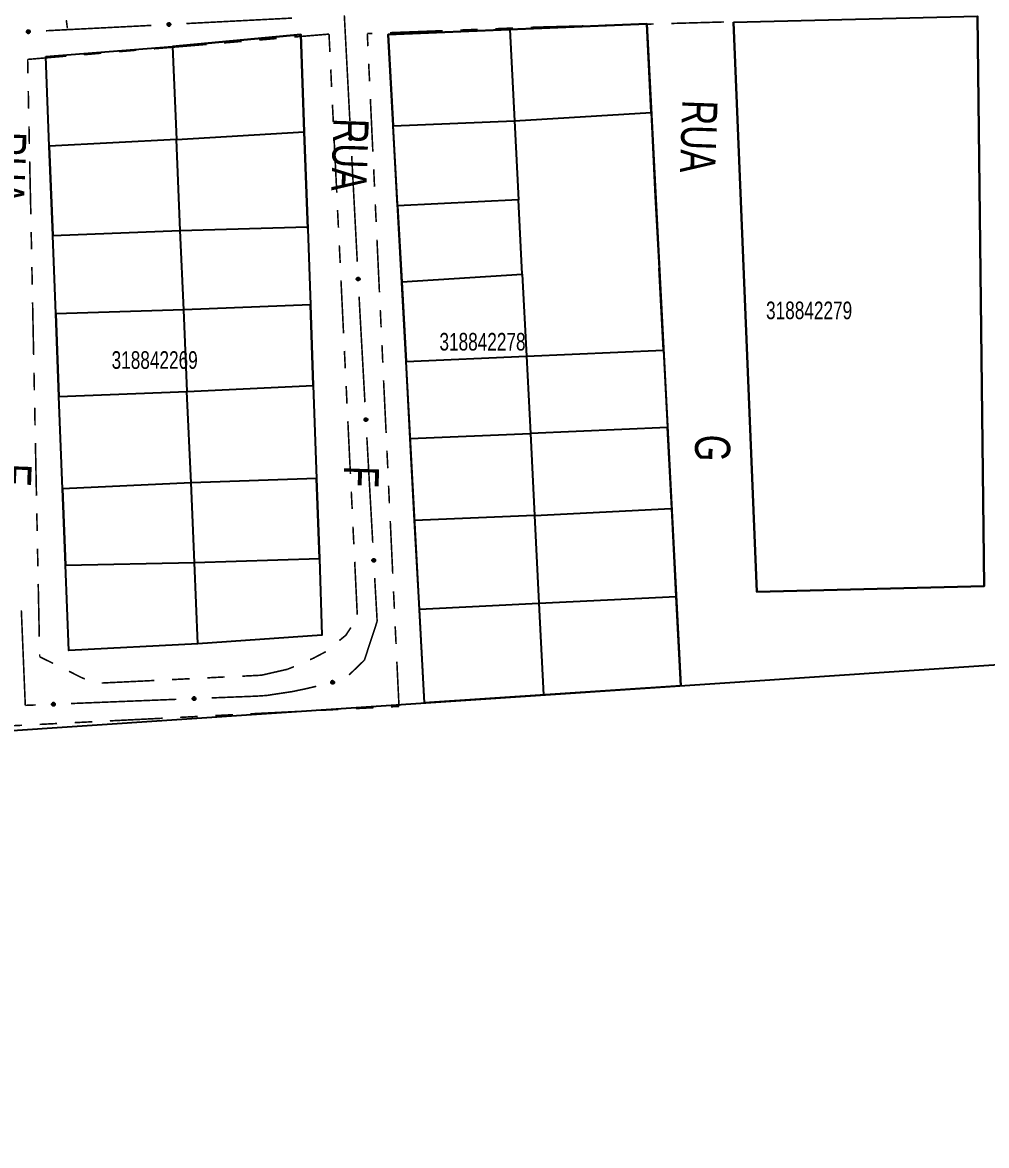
# Model space of a CAD drawing. Extents: x 204834 to 208707, y 4853033 to 4855981.
# Drawn here: x 205591.7 to 205701.3, y 4854742.3 to 4854869.9 of the extents above; entities that cross this region are included whole.
import ezdxf

# ---------------------------------------------------------------- set-up
doc = ezdxf.new("R2010")
doc.units = 0
doc.header["$LTSCALE"] = 1.5
doc.header["$MEASUREMENT"] = 0
doc.linetypes.add('PHANTOMX2', pattern=[5, 2.5, -0.5, 0.5, -0.5, 0.5, -0.5])
for name, color, linetype in [('CD-MALHA-LOTES', 40, 'CONTINUOUS'), ('CD_TXT_QUADRA', 7, 'CONTINUOUS'), ('RU-QUADRAS', 6, 'CONTINUOUS'), ('SV-EIXO-RUA-N-PAV', 6, 'CONTINUOUS'), ('SV-RUA-NAO-PAV-S-GUIA-C-GUIA', 7, 'PHANTOMX2'), ('SV-TXT-RUA-PAV-S-GUIA-C-GUIA', 7, 'CONTINUOUS')]:
    doc.layers.add(name, color=color, linetype=linetype)
doc.styles.add('ARIAL', font='ARIAL.TTF')

msp = doc.modelspace()

# ---------------------------------------------------------------- linework, layer by layer
at = {"layer": 'CD-MALHA-LOTES', "linetype": 'Continuous', "flags": 128}
for points in [[(205662.65, 4854869.77), (205647.1, 4854869.1)], [(205663.17, 4854859.7), (205662.65, 4854869.77)], [(205672.52, 4854869.96), (205675.17, 4854805.21)], [(205701, 4854805.87), (205700.24, 4854870.62)], [(205623.34, 4854868.53), (205608.75, 4854867.18)], [(205623.73, 4854857.49), (205623.34, 4854868.53)], [(205647.1, 4854869.1), (205633.28, 4854868.53)], [(205633.28, 4854868.53), (205633.84, 4854858.16)], [(205647.1, 4854869.1), (205647.62, 4854858.74)], [(205594.36, 4854866.03), (205608.75, 4854867.18)], [(205608.75, 4854867.18), (205609.2, 4854856.62)], [(205594.75, 4854855.86), (205594.36, 4854866.03)], [(205647.62, 4854858.74), (205663.17, 4854859.7)], [(205663.17, 4854859.7), (205663.62, 4854850.15)], [(205633.84, 4854858.16), (205647.62, 4854858.74)], [(205647.62, 4854858.74), (205648.08, 4854849.77)], [(205609.2, 4854856.62), (205623.73, 4854857.49)], [(205624.12, 4854846.46), (205623.73, 4854857.49)], [(205634.33, 4854849.08), (205633.84, 4854858.16)], [(205609.2, 4854856.62), (205594.75, 4854855.86)], [(205594.75, 4854855.86), (205595.14, 4854845.69)], [(205609.64, 4854846.26), (205609.2, 4854856.62)], [(205648.08, 4854849.77), (205634.33, 4854849.08)], [(205648.51, 4854841.33), (205648.08, 4854849.77)], [(205663.62, 4854850.15), (205664.08, 4854842)], [(205634.33, 4854849.08), (205634.8, 4854840.44)], [(205609.64, 4854846.26), (205624.11, 4854846.71)], [(205595.14, 4854845.69), (205609.64, 4854846.26)], [(205595.48, 4854836.82), (205595.14, 4854845.69)], [(205610.03, 4854837.25), (205609.64, 4854846.26)], [(205624.12, 4854846.46), (205624.42, 4854837.82)], [(205664.56, 4854832.69), (205664.08, 4854842)], [(205634.8, 4854840.44), (205648.51, 4854841.33)], [(205634.8, 4854840.44), (205635.29, 4854831.41)], [(205648.51, 4854841.33), (205648.98, 4854832.01)], [(205624.42, 4854837.82), (205610.03, 4854837.25)], [(205624.75, 4854828.65), (205624.42, 4854837.82)], [(205610.03, 4854837.25), (205595.48, 4854836.82)], [(205595.48, 4854836.82), (205595.84, 4854827.41)], [(205610.42, 4854827.98), (205610.03, 4854837.25)], [(205648.98, 4854832.01), (205664.56, 4854832.69)], [(205664.56, 4854832.69), (205665.02, 4854823.9)], [(205635.29, 4854831.41), (205648.98, 4854832.01)], [(205635.77, 4854822.63), (205635.29, 4854831.41)], [(205648.98, 4854832.01), (205649.42, 4854823.23)], [(205595.84, 4854827.41), (205610.42, 4854827.98)], [(205610.86, 4854817.6), (205610.39, 4854827.98)], [(205610.42, 4854827.98), (205624.75, 4854828.65)], [(205624.75, 4854828.65), (205625.12, 4854818.09)], [(205596.24, 4854816.94), (205595.84, 4854827.41)], [(205665.02, 4854823.9), (205649.42, 4854823.23)], [(205665.49, 4854814.69), (205665.02, 4854823.9)], [(205635.77, 4854822.63), (205649.42, 4854823.23)], [(205636.27, 4854813.33), (205635.77, 4854822.63)], [(205649.42, 4854823.23), (205649.9, 4854813.91)], [(205610.86, 4854817.6), (205596.24, 4854816.94)], [(205625.12, 4854818.09), (205610.86, 4854817.6)], [(205611.24, 4854808.54), (205610.86, 4854817.6)], [(205625.44, 4854809.02), (205625.12, 4854818.09)], [(205596.24, 4854816.94), (205596.58, 4854808.26)], [(205649.9, 4854813.91), (205636.27, 4854813.33)], [(205649.9, 4854813.91), (205665.43, 4854814.68)], [(205649.9, 4854813.91), (205650.4, 4854803.93)], [(205666.01, 4854804.7), (205665.49, 4854814.69)], [(205636.82, 4854803.25), (205636.27, 4854813.33)], [(205596.58, 4854808.26), (205611.24, 4854808.54)], [(205611.24, 4854808.54), (205625.44, 4854809.02)], [(205611.63, 4854799.33), (205611.24, 4854808.54)], [(205625.44, 4854809.02), (205625.74, 4854800.29)], [(205596.95, 4854798.56), (205596.58, 4854808.26)], [(205675.17, 4854805.21), (205701, 4854805.87)], [(205650.4, 4854803.93), (205666.01, 4854804.7)], [(205666.53, 4854794.56), (205666.01, 4854804.7)], [(205636.82, 4854803.25), (205650.4, 4854803.93)], [(205650.4, 4854803.93), (205650.93, 4854793.52)], [(205386.4, 4854699.58), (205386.47, 4854696.6), (205391.55, 4854697.28), (205391.22, 4854776.14), (205796.08, 4854803.23)], [(205637.4, 4854792.61), (205636.82, 4854803.25)], [(205625.74, 4854800.29), (205611.63, 4854799.33)], [(205611.63, 4854799.33), (205596.95, 4854798.56)]]:
    msp.add_lwpolyline(points, dxfattribs=at)
at = {"layer": 'RU-QUADRAS', "linetype": 'Continuous'}
for points in [[(205635.29, 4854831.41), (205633.28, 4854868.53), (205662.65, 4854869.77), (205666.53, 4854794.56), (205637.4, 4854792.61)], [(205672.52, 4854869.96), (205700.24, 4854870.62), (205701, 4854805.87), (205675.17, 4854805.21), (205672.52, 4854869.96)], [(205594.36, 4854866.03), (205608.75, 4854867.18), (205623.34, 4854868.53), (205623.73, 4854857.49), (205624.12, 4854846.46), (205624.42, 4854837.82), (205624.75, 4854828.65), (205625.12, 4854818.09), (205625.44, 4854809.02), (205625.74, 4854800.29), (205611.63, 4854799.33), (205596.95, 4854798.56), (205596.58, 4854808.26), (205596.24, 4854816.94), (205595.84, 4854827.41), (205595.48, 4854836.82), (205595.14, 4854845.69), (205594.75, 4854855.86), (205594.36, 4854866.03)]]:
    msp.add_lwpolyline(points, close=True, dxfattribs=at)
msp.add_lwpolyline([(205346.53, 4854246.15), (205280.22, 4854363.61, 0.007344), (205177.7, 4854509.57), (205175.67, 4854533.79), (205408.99, 4854550.53), (205400.61, 4854652.83), (205094.55, 4854628.75), (205081.29, 4854649.58), (205069.84, 4854648.26), (205059.8, 4854662.58), (205322.79, 4854693.02), (205386.4, 4854699.58), (205386.47, 4854696.6), (205391.55, 4854697.28), (205391.22, 4854776.14), (205796.08, 4854803.23), (206032.08, 4854817.08)], format="xyb", dxfattribs=at)
at = {"layer": 'SV-EIXO-RUA-N-PAV', "const_width": 0.18}
for points in [[(205594.36, 4854868.97), (205606.35, 4854869.58)], [(205596.68, 4854870.18), (205596.81, 4854869.23)], [(205610.34, 4854869.79), (205622.33, 4854870.41)], [(205628.28, 4854870.71), (205628.91, 4854858.73)], [(205629.12, 4854854.73), (205629.75, 4854842.75)], [(205629.96, 4854838.75), (205630.01, 4854837.76)], [(205630.01, 4854837.76), (205630.03, 4854837.38)], [(205630.03, 4854837.38), (205630.62, 4854826.77)], [(205630.84, 4854822.78), (205631.51, 4854810.8)], [(205631.73, 4854806.8), (205631.96, 4854802.81)], [(205592.02, 4854792.32), (205591.57, 4854803.12)], [(205631.96, 4854802.81), (205632.01, 4854801.87)], [(205632.01, 4854801.87), (205630.74, 4854798.01)], [(205630.56, 4854797.46), (205628.82, 4854795.78)], [(205630.74, 4854798.01), (205630.56, 4854797.46)], [(205625.09, 4854794.49), (205624.12, 4854794.26)], [(205618.31, 4854793.37), (205613.2, 4854793.17)], [(205619.19, 4854793.43), (205618.31, 4854793.37)], [(205619.5, 4854793.45), (205619.19, 4854793.43)], [(205620.18, 4854793.56), (205619.5, 4854793.45)], [(205622.38, 4854793.89), (205620.18, 4854793.56)], [(205623.14, 4854794.05), (205622.38, 4854793.89)], [(205623.86, 4854794.2), (205623.14, 4854794.05)], [(205624.12, 4854794.26), (205623.86, 4854794.2)], [(205592.21, 4854792.33), (205592.02, 4854792.32)], [(205593.21, 4854792.37), (205592.21, 4854792.33)], [(205609.2, 4854793.01), (205597.21, 4854792.53)]]:
    msp.add_lwpolyline(points, dxfattribs=at)
at = {"layer": 'SV-EIXO-RUA-N-PAV'}
for points in [[(205608.2, 4854869.79), (205608.23, 4854869.83), (205608.26, 4854869.85), (205608.3, 4854869.86), (205608.33, 4854869.87), (205608.37, 4854869.87), (205608.4, 4854869.86), (205608.44, 4854869.84), (205608.48, 4854869.81), (205608.5, 4854869.77), (205608.51, 4854869.73), (205608.52, 4854869.7), (205608.52, 4854869.66), (205608.51, 4854869.63), (205608.49, 4854869.59), (205608.45, 4854869.55), (205608.42, 4854869.53), (205608.39, 4854869.52), (205608.35, 4854869.51), (205608.31, 4854869.52), (205608.28, 4854869.52), (205608.24, 4854869.54), (205608.21, 4854869.58), (205608.18, 4854869.61), (205608.17, 4854869.65), (205608.17, 4854869.68), (205608.17, 4854869.72), (205608.17, 4854869.75), (205608.2, 4854869.79)], [(205592.22, 4854868.97), (205592.25, 4854869.01), (205592.28, 4854869.03), (205592.32, 4854869.04), (205592.35, 4854869.05), (205592.39, 4854869.04), (205592.42, 4854869.04), (205592.46, 4854869.02), (205592.5, 4854868.98), (205592.52, 4854868.95), (205592.54, 4854868.91), (205592.54, 4854868.88), (205592.54, 4854868.84), (205592.53, 4854868.81), (205592.51, 4854868.77), (205592.48, 4854868.73), (205592.44, 4854868.71), (205592.41, 4854868.7), (205592.37, 4854868.69), (205592.33, 4854868.69), (205592.3, 4854868.7), (205592.26, 4854868.72), (205592.23, 4854868.76), (205592.2, 4854868.79), (205592.19, 4854868.82), (205592.19, 4854868.86), (205592.19, 4854868.9), (205592.2, 4854868.93), (205592.22, 4854868.97)], [(205629.12, 4854856.88), (205629.15, 4854856.85), (205629.18, 4854856.81), (205629.19, 4854856.78), (205629.19, 4854856.74), (205629.19, 4854856.71), (205629.18, 4854856.67), (205629.17, 4854856.63), (205629.13, 4854856.6), (205629.1, 4854856.57), (205629.06, 4854856.56), (205629.03, 4854856.55), (205628.99, 4854856.56), (205628.96, 4854856.57), (205628.92, 4854856.59), (205628.88, 4854856.62), (205628.86, 4854856.65), (205628.85, 4854856.69), (205628.84, 4854856.72), (205628.84, 4854856.76), (205628.85, 4854856.79), (205628.87, 4854856.83), (205628.9, 4854856.87), (205628.94, 4854856.89), (205628.97, 4854856.9), (205629.01, 4854856.91), (205629.04, 4854856.91), (205629.08, 4854856.9), (205629.12, 4854856.88)], [(205629.96, 4854840.9), (205629.99, 4854840.87), (205630.02, 4854840.83), (205630.03, 4854840.8), (205630.03, 4854840.76), (205630.03, 4854840.73), (205630.02, 4854840.69), (205630, 4854840.66), (205629.97, 4854840.62), (205629.93, 4854840.6), (205629.9, 4854840.58), (205629.86, 4854840.58), (205629.83, 4854840.58), (205629.79, 4854840.59), (205629.76, 4854840.61), (205629.72, 4854840.64), (205629.7, 4854840.68), (205629.68, 4854840.71), (205629.68, 4854840.75), (205629.68, 4854840.78), (205629.69, 4854840.82), (205629.71, 4854840.85), (205629.74, 4854840.89), (205629.78, 4854840.91), (205629.81, 4854840.93), (205629.85, 4854840.93), (205629.88, 4854840.93), (205629.92, 4854840.92), (205629.96, 4854840.9)], [(205630.83, 4854824.93), (205630.87, 4854824.89), (205630.9, 4854824.86), (205630.91, 4854824.82), (205630.91, 4854824.79), (205630.91, 4854824.75), (205630.9, 4854824.72), (205630.88, 4854824.68), (205630.85, 4854824.64), (205630.81, 4854824.62), (205630.78, 4854824.61), (205630.75, 4854824.6), (205630.71, 4854824.6), (205630.67, 4854824.61), (205630.64, 4854824.63), (205630.6, 4854824.66), (205630.58, 4854824.7), (205630.56, 4854824.73), (205630.56, 4854824.77), (205630.56, 4854824.81), (205630.57, 4854824.84), (205630.59, 4854824.88), (205630.62, 4854824.91), (205630.66, 4854824.94), (205630.69, 4854824.95), (205630.73, 4854824.95), (205630.76, 4854824.95), (205630.8, 4854824.95), (205630.83, 4854824.93)], [(205631.73, 4854808.95), (205631.76, 4854808.92), (205631.79, 4854808.88), (205631.8, 4854808.85), (205631.8, 4854808.81), (205631.8, 4854808.78), (205631.79, 4854808.74), (205631.78, 4854808.71), (205631.74, 4854808.67), (205631.71, 4854808.64), (205631.67, 4854808.63), (205631.64, 4854808.63), (205631.6, 4854808.63), (205631.57, 4854808.64), (205631.53, 4854808.66), (205631.49, 4854808.69), (205631.47, 4854808.72), (205631.46, 4854808.76), (205631.45, 4854808.79), (205631.45, 4854808.83), (205631.46, 4854808.86), (205631.48, 4854808.9), (205631.51, 4854808.94), (205631.55, 4854808.96), (205631.58, 4854808.97), (205631.62, 4854808.98), (205631.65, 4854808.98), (205631.69, 4854808.97), (205631.73, 4854808.95)], [(205627.11, 4854794.86), (205627.09, 4854794.82), (205627.06, 4854794.79), (205627.03, 4854794.77), (205626.99, 4854794.76), (205626.96, 4854794.75), (205626.92, 4854794.76), (205626.88, 4854794.77), (205626.84, 4854794.79), (205626.81, 4854794.82), (205626.79, 4854794.85), (205626.78, 4854794.89), (205626.77, 4854794.92), (205626.78, 4854794.96), (205626.79, 4854795), (205626.81, 4854795.04), (205626.84, 4854795.07), (205626.88, 4854795.09), (205626.91, 4854795.1), (205626.95, 4854795.11), (205626.98, 4854795.1), (205627.02, 4854795.09), (205627.06, 4854795.07), (205627.09, 4854795.04), (205627.11, 4854795.01), (205627.12, 4854794.97), (205627.13, 4854794.94), (205627.13, 4854794.9), (205627.11, 4854794.86)], [(205611.35, 4854792.98), (205611.31, 4854792.95), (205611.28, 4854792.92), (205611.24, 4854792.91), (205611.21, 4854792.91), (205611.17, 4854792.91), (205611.14, 4854792.92), (205611.1, 4854792.94), (205611.06, 4854792.97), (205611.04, 4854793.01), (205611.03, 4854793.04), (205611.02, 4854793.08), (205611.03, 4854793.11), (205611.04, 4854793.15), (205611.06, 4854793.18), (205611.09, 4854793.22), (205611.12, 4854793.24), (205611.16, 4854793.25), (205611.2, 4854793.26), (205611.23, 4854793.26), (205611.27, 4854793.25), (205611.3, 4854793.23), (205611.34, 4854793.19), (205611.36, 4854793.16), (205611.37, 4854793.13), (205611.38, 4854793.09), (205611.38, 4854793.05), (205611.37, 4854793.02), (205611.35, 4854792.98)], [(205595.36, 4854792.34), (205595.33, 4854792.31), (205595.29, 4854792.28), (205595.26, 4854792.27), (205595.22, 4854792.27), (205595.19, 4854792.27), (205595.15, 4854792.28), (205595.11, 4854792.3), (205595.08, 4854792.33), (205595.05, 4854792.37), (205595.04, 4854792.4), (205595.04, 4854792.44), (205595.04, 4854792.47), (205595.05, 4854792.51), (205595.07, 4854792.55), (205595.1, 4854792.58), (205595.14, 4854792.61), (205595.17, 4854792.62), (205595.21, 4854792.62), (205595.24, 4854792.62), (205595.28, 4854792.61), (205595.32, 4854792.59), (205595.35, 4854792.56), (205595.37, 4854792.52), (205595.39, 4854792.49), (205595.39, 4854792.45), (205595.39, 4854792.42), (205595.38, 4854792.38), (205595.36, 4854792.34)]]:
    msp.add_lwpolyline(points, close=True, dxfattribs=at)
for points in [[(205608.17, 4854869.75), (205608.48, 4854869.81)], [(205608.17, 4854869.73), (205608.48, 4854869.79)], [(205608.17, 4854869.72), (205608.5, 4854869.77)], [(205608.17, 4854869.7), (205608.5, 4854869.75)], [(205608.17, 4854869.68), (205608.51, 4854869.73)], [(205608.17, 4854869.66), (205608.51, 4854869.71)], [(205608.17, 4854869.65), (205608.52, 4854869.7)], [(205608.18, 4854869.63), (205608.52, 4854869.68)], [(205608.19, 4854869.77), (205608.45, 4854869.82)], [(205608.2, 4854869.79), (205608.44, 4854869.84)], [(205608.21, 4854869.81), (205608.41, 4854869.85)], [(205608.23, 4854869.83), (205608.4, 4854869.86)], [(205608.25, 4854869.84), (205608.38, 4854869.86)], [(205608.26, 4854869.85), (205608.37, 4854869.87)], [(205592.19, 4854868.9), (205592.52, 4854868.95)], [(205592.19, 4854868.88), (205592.52, 4854868.93)], [(205592.19, 4854868.86), (205592.54, 4854868.91)], [(205592.19, 4854868.84), (205592.54, 4854868.89)], [(205592.19, 4854868.82), (205592.54, 4854868.88)], [(205592.2, 4854868.93), (205592.5, 4854868.98)], [(205592.2, 4854868.91), (205592.5, 4854868.97)], [(205592.2, 4854868.81), (205592.54, 4854868.86)], [(205592.2, 4854868.79), (205592.54, 4854868.84)], [(205592.21, 4854868.95), (205592.48, 4854869)], [(205592.22, 4854868.97), (205592.46, 4854869.02)], [(205592.22, 4854868.77), (205592.53, 4854868.82)], [(205592.23, 4854868.99), (205592.43, 4854869.03)], [(205592.23, 4854868.76), (205592.53, 4854868.81)], [(205592.25, 4854869.01), (205592.42, 4854869.04)], [(205592.25, 4854868.74), (205592.52, 4854868.79)], [(205592.26, 4854868.72), (205592.51, 4854868.77)], [(205592.27, 4854869.02), (205592.4, 4854869.04)], [(205592.28, 4854869.03), (205592.39, 4854869.04)], [(205592.29, 4854868.72), (205592.48, 4854868.75)], [(205592.3, 4854868.7), (205592.48, 4854868.73)], [(205592.32, 4854868.7), (205592.45, 4854868.72)], [(205592.33, 4854868.69), (205592.44, 4854868.71)], [(205608.18, 4854869.61), (205608.52, 4854869.66)], [(205608.2, 4854869.59), (205608.51, 4854869.64)], [(205608.21, 4854869.58), (205608.51, 4854869.63)], [(205608.23, 4854869.56), (205608.49, 4854869.61)], [(205608.24, 4854869.54), (205608.49, 4854869.59)], [(205608.27, 4854869.54), (205608.46, 4854869.57)], [(205608.28, 4854869.52), (205608.45, 4854869.55)], [(205608.3, 4854869.52), (205608.43, 4854869.54)], [(205608.31, 4854869.52), (205608.42, 4854869.53)], [(205628.84, 4854856.76), (205628.86, 4854856.65)], [(205628.85, 4854856.79), (205628.88, 4854856.62)], [(205628.85, 4854856.77), (205628.87, 4854856.64)], [(205628.86, 4854856.81), (205628.9, 4854856.61)], [(205628.87, 4854856.83), (205628.92, 4854856.59)], [(205628.89, 4854856.85), (205628.94, 4854856.58)], [(205628.9, 4854856.87), (205628.96, 4854856.57)], [(205628.92, 4854856.88), (205628.97, 4854856.57)], [(205628.94, 4854856.89), (205628.99, 4854856.56)], [(205628.95, 4854856.89), (205629.01, 4854856.56)], [(205628.97, 4854856.9), (205629.03, 4854856.55)], [(205628.99, 4854856.9), (205629.04, 4854856.56)], [(205629.01, 4854856.91), (205629.06, 4854856.56)], [(205629.03, 4854856.9), (205629.08, 4854856.57)], [(205629.04, 4854856.91), (205629.1, 4854856.57)], [(205629.06, 4854856.9), (205629.11, 4854856.59)], [(205629.08, 4854856.9), (205629.13, 4854856.6)], [(205629.1, 4854856.89), (205629.15, 4854856.62)], [(205629.12, 4854856.88), (205629.17, 4854856.63)], [(205629.14, 4854856.86), (205629.17, 4854856.66)], [(205629.15, 4854856.85), (205629.18, 4854856.67)], [(205629.17, 4854856.83), (205629.19, 4854856.7)], [(205629.18, 4854856.81), (205629.19, 4854856.71)], [(205629.68, 4854840.78), (205629.7, 4854840.68)], [(205629.69, 4854840.82), (205629.72, 4854840.64)], [(205629.69, 4854840.79), (205629.71, 4854840.66)], [(205629.7, 4854840.83), (205629.74, 4854840.63)], [(205629.71, 4854840.85), (205629.76, 4854840.61)], [(205629.73, 4854840.87), (205629.77, 4854840.6)], [(205629.74, 4854840.89), (205629.79, 4854840.59)], [(205629.76, 4854840.9), (205629.81, 4854840.59)], [(205629.78, 4854840.91), (205629.83, 4854840.58)], [(205629.79, 4854840.92), (205629.85, 4854840.58)], [(205629.81, 4854840.93), (205629.86, 4854840.58)], [(205629.83, 4854840.93), (205629.88, 4854840.58)], [(205629.85, 4854840.93), (205629.9, 4854840.58)], [(205629.87, 4854840.93), (205629.92, 4854840.59)], [(205629.88, 4854840.93), (205629.93, 4854840.6)], [(205629.9, 4854840.92), (205629.95, 4854840.61)], [(205629.92, 4854840.92), (205629.97, 4854840.62)], [(205629.93, 4854840.91), (205629.99, 4854840.64)], [(205629.96, 4854840.9), (205630, 4854840.66)], [(205629.97, 4854840.88), (205630.01, 4854840.68)], [(205629.99, 4854840.87), (205630.02, 4854840.69)], [(205630.01, 4854840.85), (205630.03, 4854840.72)], [(205630.02, 4854840.83), (205630.03, 4854840.73)], [(205630.56, 4854824.81), (205630.58, 4854824.7)], [(205630.57, 4854824.84), (205630.6, 4854824.66)], [(205630.57, 4854824.82), (205630.59, 4854824.69)], [(205630.58, 4854824.85), (205630.62, 4854824.66)], [(205630.59, 4854824.88), (205630.64, 4854824.63)], [(205630.61, 4854824.89), (205630.66, 4854824.63)], [(205630.62, 4854824.91), (205630.67, 4854824.61)], [(205630.64, 4854824.92), (205630.69, 4854824.61)], [(205630.66, 4854824.94), (205630.71, 4854824.6)], [(205630.67, 4854824.94), (205630.73, 4854824.6)], [(205630.69, 4854824.95), (205630.75, 4854824.6)], [(205630.71, 4854824.95), (205630.76, 4854824.6)], [(205630.73, 4854824.95), (205630.78, 4854824.61)], [(205630.75, 4854824.95), (205630.8, 4854824.62)], [(205630.76, 4854824.95), (205630.81, 4854824.62)], [(205630.78, 4854824.94), (205630.83, 4854824.64)], [(205630.8, 4854824.95), (205630.85, 4854824.64)], [(205630.81, 4854824.93), (205630.87, 4854824.67)], [(205630.83, 4854824.93), (205630.88, 4854824.68)], [(205630.85, 4854824.91), (205630.89, 4854824.71)], [(205630.87, 4854824.89), (205630.9, 4854824.72)], [(205630.89, 4854824.87), (205630.91, 4854824.74)], [(205630.9, 4854824.86), (205630.91, 4854824.75)], [(205631.45, 4854808.83), (205631.47, 4854808.72)], [(205631.46, 4854808.86), (205631.49, 4854808.69)], [(205631.46, 4854808.84), (205631.48, 4854808.71)], [(205631.47, 4854808.88), (205631.51, 4854808.68)], [(205631.48, 4854808.9), (205631.53, 4854808.66)], [(205631.5, 4854808.92), (205631.55, 4854808.65)], [(205631.51, 4854808.94), (205631.57, 4854808.64)], [(205631.53, 4854808.95), (205631.58, 4854808.64)], [(205631.55, 4854808.96), (205631.6, 4854808.63)], [(205631.56, 4854808.97), (205631.62, 4854808.63)], [(205631.58, 4854808.97), (205631.64, 4854808.63)], [(205631.6, 4854808.97), (205631.65, 4854808.63)], [(205631.62, 4854808.98), (205631.67, 4854808.63)], [(205631.64, 4854808.97), (205631.69, 4854808.64)], [(205631.65, 4854808.98), (205631.71, 4854808.64)], [(205631.67, 4854808.97), (205631.72, 4854808.66)], [(205631.69, 4854808.97), (205631.74, 4854808.67)], [(205631.71, 4854808.96), (205631.76, 4854808.69)], [(205631.73, 4854808.95), (205631.78, 4854808.71)], [(205631.74, 4854808.93), (205631.78, 4854808.73)], [(205631.76, 4854808.92), (205631.79, 4854808.74)], [(205631.78, 4854808.9), (205631.8, 4854808.77)], [(205631.79, 4854808.88), (205631.8, 4854808.78)], [(205627.09, 4854795.04), (205626.77, 4854794.92)], [(205627.06, 4854795.07), (205626.78, 4854794.96)], [(205627.08, 4854795.05), (205626.78, 4854794.94)], [(205627.1, 4854795.02), (205626.78, 4854794.91)], [(205627.11, 4854795.01), (205626.78, 4854794.89)], [(205627.02, 4854795.09), (205626.79, 4854795)], [(205627.04, 4854795.08), (205626.79, 4854794.98)], [(205627.11, 4854794.99), (205626.79, 4854794.87)], [(205627.12, 4854794.97), (205626.79, 4854794.85)], [(205626.98, 4854795.1), (205626.81, 4854795.04)], [(205627, 4854795.09), (205626.81, 4854795.02)], [(205627.12, 4854794.95), (205626.81, 4854794.84)], [(205627.13, 4854794.94), (205626.81, 4854794.82)], [(205627.12, 4854794.92), (205626.83, 4854794.81)], [(205626.95, 4854795.11), (205626.84, 4854795.07)], [(205626.96, 4854795.1), (205626.84, 4854795.06)], [(205627.13, 4854794.9), (205626.84, 4854794.79)], [(205627.12, 4854794.88), (205626.86, 4854794.78)], [(205627.11, 4854794.86), (205626.88, 4854794.77)], [(205627.1, 4854794.84), (205626.91, 4854794.76)], [(205627.09, 4854794.82), (205626.92, 4854794.76)], [(205627.07, 4854794.8), (205626.95, 4854794.76)], [(205627.06, 4854794.79), (205626.96, 4854794.75)], [(205611.37, 4854793.13), (205611.02, 4854793.08)], [(205611.36, 4854793.16), (205611.03, 4854793.11)], [(205611.36, 4854793.14), (205611.03, 4854793.09)], [(205611.34, 4854793.19), (205611.04, 4854793.15)], [(205611.35, 4854793.18), (205611.04, 4854793.13)], [(205611.32, 4854793.21), (205611.05, 4854793.17)], [(205611.3, 4854793.23), (205611.06, 4854793.18)], [(205611.28, 4854793.24), (205611.08, 4854793.2)], [(205611.27, 4854793.25), (205611.09, 4854793.22)], [(205611.24, 4854793.25), (205611.11, 4854793.23)], [(205611.23, 4854793.26), (205611.12, 4854793.24)], [(205595.37, 4854792.52), (205595.04, 4854792.47)], [(205595.38, 4854792.5), (205595.04, 4854792.46)], [(205595.39, 4854792.49), (205595.04, 4854792.44)], [(205595.39, 4854792.47), (205595.04, 4854792.42)], [(205595.39, 4854792.45), (205595.04, 4854792.4)], [(205595.35, 4854792.56), (205595.05, 4854792.51)], [(205595.36, 4854792.54), (205595.05, 4854792.49)], [(205595.39, 4854792.43), (205595.05, 4854792.38)], [(205595.39, 4854792.42), (205595.05, 4854792.37)], [(205595.33, 4854792.57), (205595.06, 4854792.53)], [(205595.32, 4854792.59), (205595.07, 4854792.55)], [(205595.38, 4854792.4), (205595.07, 4854792.35)], [(205595.38, 4854792.38), (205595.08, 4854792.33)], [(205595.29, 4854792.6), (205595.09, 4854792.56)], [(205595.28, 4854792.61), (205595.1, 4854792.58)], [(205595.37, 4854792.36), (205595.1, 4854792.32)], [(205595.36, 4854792.34), (205595.11, 4854792.3)], [(205595.26, 4854792.61), (205595.13, 4854792.59)], [(205595.24, 4854792.62), (205595.14, 4854792.61)], [(205595.34, 4854792.32), (205595.14, 4854792.29)], [(205595.33, 4854792.31), (205595.15, 4854792.28)], [(205595.31, 4854792.29), (205595.18, 4854792.28)], [(205595.29, 4854792.28), (205595.19, 4854792.27)], [(205611.37, 4854793.11), (205611.03, 4854793.06)], [(205611.38, 4854793.09), (205611.03, 4854793.04)], [(205611.37, 4854793.07), (205611.04, 4854793.02)], [(205611.38, 4854793.05), (205611.04, 4854793.01)], [(205611.37, 4854793.04), (205611.06, 4854792.99)], [(205611.37, 4854793.02), (205611.06, 4854792.97)], [(205611.36, 4854793), (205611.09, 4854792.95)], [(205611.35, 4854792.98), (205611.1, 4854792.94)], [(205611.33, 4854792.96), (205611.13, 4854792.93)], [(205611.31, 4854792.95), (205611.14, 4854792.92)], [(205611.29, 4854792.93), (205611.16, 4854792.91)], [(205611.28, 4854792.92), (205611.17, 4854792.91)]]:
    msp.add_lwpolyline(points, dxfattribs=at)
at = {"layer": 'SV-RUA-NAO-PAV-S-GUIA-C-GUIA', "const_width": 0.18}
for points in [[(205659.44, 4854869.63), (205657.44, 4854869.58)], [(205663.44, 4854869.74), (205661.44, 4854869.69)], [(205671.44, 4854869.97), (205665.44, 4854869.8)], [(205626.54, 4854868.59), (205622.58, 4854868.26)], [(205626.54, 4854868.56), (205626.54, 4854868.59)], [(205626.64, 4854866.56), (205626.54, 4854868.56)], [(205631.46, 4854868.67), (205630.89, 4854868.65)], [(205630.89, 4854868.65), (205630.96, 4854867.22)], [(205639.45, 4854868.98), (205633.46, 4854868.75)], [(205643.45, 4854869.13), (205641.45, 4854869.05)], [(205647.45, 4854869.28), (205645.45, 4854869.2)], [(205649.54, 4854869.36), (205649.44, 4854869.36)], [(205650.44, 4854869.39), (205649.54, 4854869.36)], [(205655.44, 4854869.52), (205650.44, 4854869.39)], [(205612.62, 4854867.42), (205606.64, 4854866.92)], [(205616.6, 4854867.76), (205614.61, 4854867.59)], [(205620.59, 4854868.09), (205618.6, 4854867.92)], [(205596.67, 4854866.09), (205592.69, 4854865.75)], [(205600.66, 4854866.42), (205598.67, 4854866.25)], [(205604.64, 4854866.76), (205602.65, 4854866.59)], [(205592.69, 4854865.75), (205592.29, 4854865.72)], [(205592.29, 4854865.72), (205592.32, 4854864.12)], [(205626.83, 4854862.57), (205626.74, 4854864.57)], [(205631.05, 4854865.22), (205631.15, 4854863.22)], [(205592.36, 4854862.12), (205592.4, 4854860.12)], [(205631.24, 4854861.23), (205631.52, 4854855.23)], [(205627.03, 4854858.57), (205626.93, 4854860.57)], [(205592.44, 4854858.12), (205592.48, 4854856.12)], [(205627.42, 4854850.58), (205627.12, 4854856.58)], [(205592.52, 4854854.12), (205592.65, 4854848.12)], [(205631.62, 4854853.24), (205631.71, 4854851.24)], [(205631.8, 4854849.24), (205631.9, 4854847.24)], [(205627.61, 4854846.59), (205627.51, 4854848.59)], [(205592.69, 4854846.12), (205592.73, 4854844.12)], [(205627.81, 4854842.59), (205627.71, 4854844.59)], [(205631.99, 4854845.24), (205632.27, 4854839.25)], [(205592.77, 4854842.12), (205592.81, 4854840.12)], [(205628.19, 4854834.6), (205627.9, 4854840.6)], [(205592.85, 4854838.12), (205592.97, 4854832.12)], [(205632.37, 4854837.25), (205632.46, 4854835.26)], [(205628.39, 4854830.61), (205628.29, 4854832.6)], [(205632.56, 4854833.26), (205632.65, 4854831.26)], [(205593.01, 4854830.13), (205593.05, 4854828.13)], [(205632.74, 4854829.26), (205633.03, 4854823.27)], [(205628.58, 4854826.61), (205628.49, 4854828.61)], [(205593.09, 4854826.13), (205593.13, 4854824.13)], [(205628.97, 4854818.62), (205628.68, 4854824.61)], [(205593.17, 4854822.13), (205593.29, 4854816.13)], [(205633.12, 4854821.27), (205633.22, 4854819.27)], [(205633.31, 4854817.28), (205633.4, 4854815.28)], [(205629.17, 4854814.63), (205629.07, 4854816.62)], [(205593.33, 4854814.13), (205593.37, 4854812.13)], [(205629.36, 4854810.63), (205629.26, 4854812.63)], [(205633.5, 4854813.28), (205633.78, 4854807.29)], [(205593.41, 4854810.13), (205593.45, 4854808.13)], [(205629.75, 4854802.64), (205629.46, 4854808.63)], [(205593.49, 4854806.13), (205593.61, 4854800.13)], [(205633.87, 4854805.29), (205633.97, 4854803.29)], [(205628.46, 4854800.3), (205629.03, 4854801.17)], [(205634.06, 4854801.29), (205634.16, 4854799.3)], [(205627.72, 4854799.69), (205628.46, 4854800.3)], [(205593.65, 4854798.13), (205593.66, 4854797.84)], [(205624.78, 4854797.69), (205626.17, 4854798.42)], [(205593.66, 4854797.84), (205595.19, 4854797.09)], [(205624.39, 4854797.51), (205624.78, 4854797.69)], [(205634.25, 4854797.3), (205634.49, 4854792.3)], [(205596.99, 4854796.2), (205597.03, 4854796.18)], [(205597.03, 4854796.18), (205597.88, 4854795.74)], [(205597.88, 4854795.74), (205598.4, 4854795.48)], [(205616.69, 4854795.64), (205618.69, 4854795.74)], [(205618.69, 4854795.74), (205618.87, 4854795.75)], [(205618.87, 4854795.75), (205621.62, 4854796.38)], [(205621.62, 4854796.38), (205621.78, 4854796.41)], [(205621.78, 4854796.41), (205622.55, 4854796.72)], [(205598.4, 4854795.48), (205598.78, 4854795.33)], [(205600.71, 4854794.86), (205606.7, 4854795.15)], [(205608.7, 4854795.25), (205610.7, 4854795.35)], [(205612.7, 4854795.45), (205614.69, 4854795.55)], [(205627.6, 4854791.86), (205625.6, 4854791.76)], [(205631.6, 4854792.06), (205629.6, 4854791.96)], [(205634.49, 4854792.2), (205633.59, 4854792.16)], [(205634.49, 4854792.3), (205634.49, 4854792.2)], [(205607.63, 4854790.86), (205601.63, 4854790.56)], [(205611.62, 4854791.06), (205609.62, 4854790.96)], [(205615.62, 4854791.26), (205613.62, 4854791.16)], [(205623.61, 4854791.66), (205617.61, 4854791.36)], [(205591.65, 4854790.06), (205590.65, 4854790.01)], [(205595.64, 4854790.26), (205593.64, 4854790.16)], [(205599.64, 4854790.46), (205597.64, 4854790.36)]]:
    msp.add_lwpolyline(points, dxfattribs=at)

# ---------------------------------------------------------------- texts
at = {"layer": 'CD_TXT_QUADRA', "style": 'ARIAL', "width": 0.7}
for s, p in [('318842279', (205676.21, 4854836.2)), ('318842278', (205639.09, 4854832.64)), ('318842269', (205601.83, 4854830.56))]:
    msp.add_text(s, height=2, dxfattribs=at).set_placement(p)
at = {"layer": 'SV-TXT-RUA-PAV-S-GUIA-C-GUIA', "style": 'ARIAL', "width": 0.7}
for s, p in [('RUA', (205666.71, 4854861.15)), ('RUA', (205627.07, 4854859.07)), ('RUA', (205588.17, 4854857.58)), ('G', (205668.19, 4854823.14)), ('E', (205588.76, 4854819.87)), ('F', (205628.25, 4854819.58))]:
    msp.add_text(s, height=4, rotation=268, dxfattribs=at).set_placement(p)

doc.saveas('drawing.dxf')
